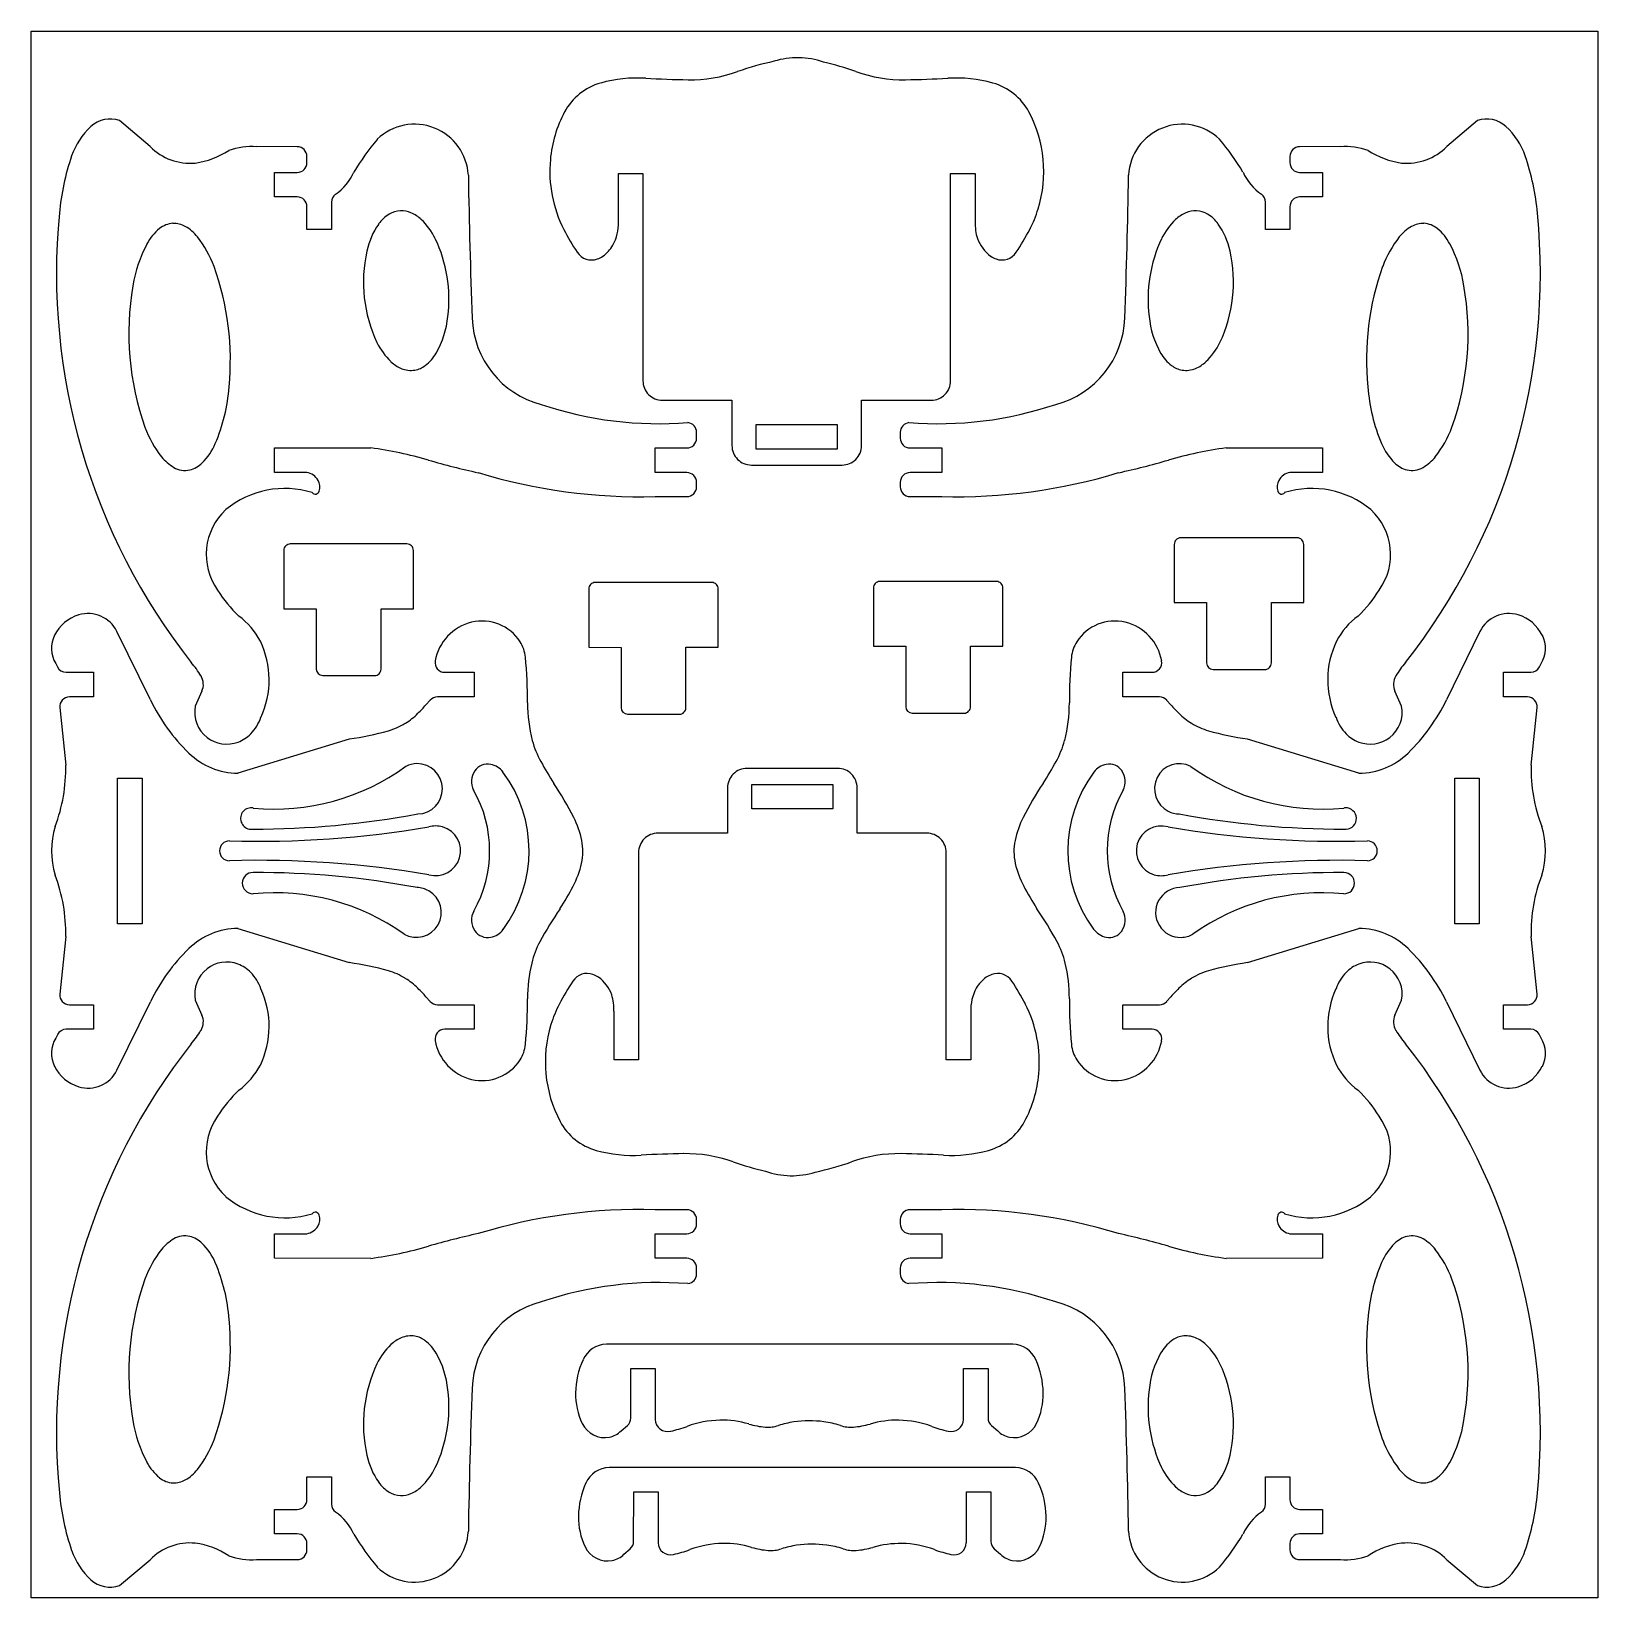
# Model space of a CAD drawing. Extents: x 0 to 203, y 0 to 203.
import ezdxf

# ---------------------------------------------------------------- set-up
doc = ezdxf.new("R2010")
doc.units = 0
doc.header["$MEASUREMENT"] = 0

msp = doc.modelspace()

# ---------------------------------------------------------------- linework, layer by layer
for p, q in [((0, 0), (0, 203.04)), ((0, 203.04), (203.04, 203.04)), ((203.04, 203.04), (203.04, 0)), ((15.39, 188.1), (11.42, 191.46)), ((187.45, 191.46), (183.49, 188.1)), ((34.47, 188.08), (29.19, 188.09)), ((35.73, 186.02), (35.73, 186.82)), ((163.15, 186.82), (163.15, 186.02)), ((169.69, 188.09), (164.41, 188.08)), ((31.53, 181.57), (31.53, 184.76)), ((31.53, 184.76), (34.47, 184.76)), ((76.1, 178.31), (76.1, 184.61)), ((76.1, 184.61), (79.27, 184.61)), ((79.27, 184.61), (79.28, 157.74)), ((119.17, 178.31), (119.17, 184.61)), ((119.17, 184.61), (122.34, 184.61)), ((122.34, 184.61), (122.34, 178.31)), ((164.41, 184.76), (167.35, 184.76)), ((167.35, 184.76), (167.35, 181.57)), ((34.47, 181.57), (31.53, 181.57)), ((38.91, 180.89), (38.91, 177.37)), ((159.97, 177.37), (159.97, 180.89)), ((167.35, 181.57), (164.41, 181.57)), ((35.73, 177.37), (35.73, 180.31)), ((163.15, 180.31), (163.15, 177.37)), ((38.91, 177.37), (35.73, 177.37)), ((119.17, 157.74), (119.17, 178.31)), ((163.15, 177.37), (159.97, 177.37)), ((81.8, 155.22), (90.82, 155.22)), ((90.82, 155.22), (90.82, 149.34)), ((107.62, 149.34), (107.62, 155.22)), ((107.62, 155.22), (116.65, 155.22)), ((86.24, 150.29), (86.24, 151.06)), ((93.97, 148.89), (93.97, 152.07)), ((93.97, 152.07), (104.47, 152.07)), ((104.47, 152.07), (104.47, 148.89)), ((112.64, 151.06), (112.64, 150.29)), ((31.53, 149.03), (43.99, 149.04)), ((31.53, 145.84), (31.53, 149.03)), ((80.87, 145.84), (80.87, 149.03)), ((80.87, 149.03), (84.98, 149.03)), ((104.47, 148.89), (93.97, 148.89)), ((113.9, 149.03), (118.01, 149.03)), ((118.01, 149.03), (118.01, 145.84)), ((154.89, 149.04), (167.35, 149.03)), ((167.35, 149.03), (167.35, 145.84)), ((93.35, 146.82), (105.1, 146.82)), ((35.73, 145.84), (31.53, 145.84)), ((84.98, 145.84), (80.87, 145.84)), ((86.24, 143.99), (86.24, 144.58)), ((112.64, 144.58), (112.64, 143.99)), ((118.01, 145.84), (113.9, 145.84)), ((167.35, 145.84), (163.15, 145.84)), ((80.96, 142.73), (84.98, 142.73)), ((113.9, 142.73), (117.92, 142.73)), ((48.69, 136.59), (33.57, 136.59)), ((148.15, 136.54), (148.15, 128.99)), ((164.1, 137.38), (148.99, 137.38)), ((164.94, 128.99), (164.94, 136.54)), ((32.73, 135.75), (32.73, 128.2)), ((49.52, 128.2), (49.53, 135.75)), ((72.25, 130.75), (72.26, 123.19)), ((88.21, 131.59), (73.09, 131.59)), ((89.05, 123.19), (89.05, 130.75)), ((109.15, 130.88), (109.16, 123.32)), ((125.11, 131.72), (109.99, 131.72)), ((125.95, 123.32), (125.95, 130.88)), ((32.73, 128.2), (36.93, 128.19)), ((36.93, 128.19), (36.93, 120.38)), ((45.33, 120.37), (45.33, 128.2)), ((45.33, 128.2), (49.52, 128.2)), ((148.15, 128.99), (152.35, 128.98)), ((152.35, 128.98), (152.35, 121.17)), ((160.74, 121.16), (160.74, 128.99)), ((160.74, 128.99), (164.94, 128.99)), ((15.43, 116.4), (11.1, 125.25)), ((187.78, 125.25), (183.44, 116.4)), ((72.26, 123.19), (76.45, 123.18)), ((76.45, 123.18), (76.45, 115.37)), ((84.85, 115.36), (84.85, 123.19)), ((84.85, 123.19), (89.05, 123.19)), ((109.16, 123.32), (113.35, 123.32)), ((113.35, 123.32), (113.35, 115.51)), ((121.75, 115.5), (121.75, 123.33)), ((121.75, 123.33), (125.95, 123.32)), ((3.16, 121.09), (3.38, 120.65)), ((4.51, 119.95), (8.04, 119.95)), ((8.04, 119.95), (8.04, 116.77)), ((53.59, 119.95), (57.39, 119.95)), ((57.39, 119.95), (57.39, 116.77)), ((141.49, 116.77), (141.49, 119.95)), ((141.49, 119.95), (145.28, 119.95)), ((153.18, 120.33), (159.9, 120.32)), ((190.83, 116.77), (190.83, 119.95)), ((190.83, 119.95), (194.37, 119.95)), ((195.5, 120.65), (195.72, 121.09)), ((37.77, 119.54), (44.48, 119.53)), ((8.04, 116.77), (4.95, 116.77)), ((22.12, 117.5), (21.25, 115.56)), ((51.7, 116.35), (51.15, 115.72)), ((57.39, 116.77), (52.65, 116.77)), ((146.23, 116.77), (141.49, 116.77)), ((147.73, 115.72), (147.17, 116.35)), ((177.63, 115.56), (176.76, 117.5)), ((193.93, 116.77), (190.83, 116.77)), ((3.7, 115.38), (4.46, 107.91)), ((77.29, 114.53), (84.01, 114.52)), ((114.19, 114.67), (120.91, 114.66)), ((194.42, 107.91), (195.18, 115.38)), ((41.21, 111.3), (26.79, 106.87)), ((172.09, 106.87), (157.66, 111.3)), ((11.19, 87.35), (11.19, 106.25)), ((11.19, 106.25), (14.37, 106.25)), ((14.37, 106.25), (14.37, 87.35)), ((104.53, 107.5), (92.78, 107.5)), ((184.51, 106.25), (187.68, 106.25)), ((184.51, 87.35), (184.51, 106.25)), ((187.68, 106.25), (187.68, 87.35)), ((90.25, 104.98), (90.25, 99.1)), ((93.4, 102.25), (93.4, 105.43)), ((93.4, 105.43), (103.9, 105.43)), ((103.9, 105.43), (103.9, 102.25)), ((107.05, 99.1), (107.05, 104.98)), ((103.9, 102.25), (93.4, 102.25)), ((90.25, 99.1), (81.23, 99.1)), ((116.07, 99.1), (107.05, 99.1)), ((78.71, 96.58), (78.7, 76.01)), ((118.6, 69.71), (118.6, 96.58)), ((14.37, 87.35), (11.19, 87.35)), ((187.68, 87.35), (184.51, 87.35)), ((4.46, 85.71), (3.7, 78.24)), ((26.79, 86.75), (41.21, 82.32)), ((61.17, 86.63), (61.19, 86.67)), ((137.71, 86.63), (137.68, 86.67)), ((157.66, 82.32), (172.09, 86.75)), ((195.18, 78.24), (194.42, 85.71)), ((11.1, 68.38), (15.43, 77.22)), ((21.25, 77.46), (22.12, 75.52)), ((51.15, 77.9), (51.7, 77.28)), ((147.17, 77.28), (147.73, 77.9)), ((176.76, 75.52), (177.63, 77.46)), ((183.44, 77.22), (187.78, 68.38)), ((4.95, 76.85), (8.04, 76.85)), ((8.04, 76.85), (8.04, 73.68)), ((52.65, 76.85), (57.39, 76.85)), ((57.39, 76.85), (57.39, 73.68)), ((75.53, 69.71), (75.53, 76.01)), ((78.7, 76.01), (78.7, 69.71)), ((121.77, 76.01), (121.77, 69.71)), ((141.49, 73.68), (141.49, 76.85)), ((141.49, 76.85), (146.23, 76.85)), ((190.83, 73.68), (190.83, 76.85)), ((190.83, 76.85), (193.93, 76.85)), ((8.04, 73.68), (4.51, 73.68)), ((57.39, 73.68), (53.59, 73.68)), ((145.28, 73.68), (141.49, 73.68)), ((194.37, 73.68), (190.83, 73.68)), ((3.38, 72.98), (3.16, 72.54)), ((195.72, 72.54), (195.5, 72.98)), ((78.7, 69.71), (75.53, 69.71)), ((121.77, 69.71), (118.6, 69.71)), ((84.98, 50.29), (80.96, 50.29)), ((86.24, 48.44), (86.24, 49.03)), ((112.64, 49.03), (112.64, 48.44)), ((117.92, 50.29), (113.9, 50.29)), ((31.53, 43.99), (31.53, 47.18)), ((31.53, 47.18), (35.73, 47.18)), ((80.87, 43.99), (80.87, 47.18)), ((80.87, 47.18), (84.98, 47.18)), ((113.9, 47.18), (118.01, 47.18)), ((118.01, 47.18), (118.01, 43.99)), ((163.15, 47.18), (167.35, 47.18)), ((167.35, 47.18), (167.35, 43.99)), ((43.99, 43.98), (31.53, 43.99)), ((84.98, 43.99), (80.87, 43.99)), ((86.24, 41.96), (86.24, 42.73)), ((112.64, 42.73), (112.64, 41.96)), ((118.01, 43.99), (113.9, 43.99)), ((167.35, 43.99), (154.89, 43.98)), ((127.21, 32.86), (74.54, 32.86)), ((77.71, 23.28), (77.71, 29.71)), ((77.71, 29.71), (80.88, 29.71)), ((80.88, 29.71), (80.88, 23.09)), ((120.84, 23.09), (120.84, 29.71)), ((120.84, 29.71), (124.02, 29.71)), ((124.02, 29.71), (124.02, 23.28)), ((76.45, 21.63), (77.26, 22.31)), ((124.47, 22.31), (125.27, 21.63)), ((127.58, 16.88), (74.91, 16.88)), ((35.73, 12.71), (35.73, 15.65)), ((35.73, 15.65), (38.91, 15.65)), ((38.91, 15.65), (38.91, 12.13)), ((159.97, 12.13), (159.97, 15.65)), ((159.97, 15.65), (163.15, 15.65)), ((163.15, 15.65), (163.15, 12.71)), ((78.07, 7.29), (78.08, 13.73)), ((78.08, 13.73), (81.25, 13.73)), ((81.25, 13.73), (81.25, 7.1)), ((121.21, 7.1), (121.21, 13.73)), ((121.21, 13.73), (124.38, 13.73)), ((124.38, 13.73), (124.38, 7.29)), ((31.53, 8.27), (31.53, 11.45)), ((31.53, 11.45), (34.47, 11.45)), ((164.41, 11.45), (167.35, 11.45)), ((167.35, 11.45), (167.35, 8.27)), ((34.47, 8.27), (31.53, 8.27)), ((167.35, 8.27), (164.41, 8.27)), ((35.73, 6.2), (35.73, 7.01)), ((76.82, 5.64), (77.63, 6.32)), ((124.83, 6.32), (125.64, 5.64)), ((163.15, 7.01), (163.15, 6.2)), ((11.42, 1.56), (15.39, 4.92)), ((29.19, 4.94), (34.47, 4.94)), ((164.41, 4.94), (169.69, 4.94)), ((183.49, 4.92), (187.45, 1.56)), ((203.04, 0), (0, 0))]:
    msp.add_line(p, q)
for centre, radius, start, end in [((103.6, 164.15), 35.76, 101.8236, 109.6913), ((99.31, 189.35), 10.27, 70.6871, 107.2436), ((94.84, 164.15), 35.76, 70.3054, 77.294), ((78.58, 179.26), 17.73, 86.598, 105.6262), ((86.89, 319), 122.25, 266.5978, 269.1759), ((85.39, 215.03), 18.27, 269.1742, 289.6919), ((113.05, 215.03), 18.27, 250.3081, 270.826), ((111.56, 318.99), 122.24, 270.8243, 273.4023), ((119.86, 179.26), 17.73, 74.3743, 93.4025), ((75.86, 188.96), 7.66, 105.6247, 151.6524), ((122.58, 188.96), 7.66, 28.3451, 74.3728), ((10.21, 187.98), 3.69, 70.8345, 132.3639), ((49.67, 184.01), 6.99, 3.0906, 133.6125), ((83.11, 185.05), 15.89, 151.6554, 175.0861), ((114.72, 184.87), 16.52, 342.9779, 27.9), ((149.2, 184.01), 6.99, 46.3875, 176.9094), ((188.66, 187.98), 3.69, 47.636, 109.1654), ((13.92, 183.91), 9.19, 132.3638, 161.1343), ((68.5, 169.11), 30.94, 139.844, 149.5874), ((130.38, 169.11), 30.94, 30.4126, 40.1561), ((184.96, 183.91), 9.19, 18.8657, 47.6363), ((35.58, 176.51), 32.08, 161.1331, 174.7438), ((20.62, 193.31), 7.38, 224.8961, 274.9037), ((19.85, 196.24), 10.37, 277.7537, 303.6449), ((28.56, 179.23), 8.88, 85.9038, 109.4936), ((34.47, 186.82), 1.26, 0.0181, 89.9324), ((164.41, 186.82), 1.26, 90.0681, 179.9822), ((170.32, 179.23), 8.88, 70.5065, 94.0962), ((179.03, 196.24), 10.37, 236.3552, 262.2465), ((178.26, 193.31), 7.38, 265.0963, 315.104), ((163.29, 176.51), 32.08, 5.256, 18.8667), ((34.47, 186.02), 1.26, 270.0205, 359.9889), ((35.12, 187.93), 7.4, 305.6429, 334.7669), ((83.79, 184.89), 16.58, 174.7472, 207.0468), ((163.76, 187.93), 7.4, 205.233, 234.357), ((164.41, 186.02), 1.26, 180.0111, 269.9789), ((902.21, 197.47), 845.66, 180.88651, 182.14261), ((-703.33, 197.47), 845.66, 357.85735, 359.11344), ((34.47, 180.31), 1.26, 0.0226, 89.9768), ((40.17, 180.89), 1.26, 125.6499, 179.9679), ((158.71, 180.89), 1.26, 0.0327, 54.3508), ((164.41, 180.31), 1.26, 90.0232, 179.9773), ((84.72, 171.65), 81.46, 174.5046, 218.2408), ((48.85, 175.34), 4.7, 121.533, 144.534), ((48, 176.69), 3.1, 92.6962, 121.1475), ((47.94, 176.57), 3.21, 66.8165, 91.6195), ((47.28, 175.14), 4.79, 46.9886, 66.2523), ((116.42, 184.22), 14.7, 332.1463, 343.4352), ((151.6, 175.14), 4.79, 113.7479, 133.0115), ((150.93, 176.57), 3.21, 88.3805, 113.1835), ((150.88, 176.69), 3.1, 58.8526, 87.3038), ((150.02, 175.34), 4.7, 35.4661, 58.4671), ((114.15, 171.65), 81.46, 321.7593, 5.4954), ((20.75, 172.41), 6.53, 129.2912, 151.8921), ((18.57, 175.06), 3.1, 94.1838, 129.0835), ((18.44, 175.09), 3.06, 60.3192, 91.7969), ((17.02, 172.72), 5.83, 38.9884, 59.6927), ((53.1, 172.44), 9.84, 145.1523, 167.6063), ((44.35, 172.2), 8.94, 26.331, 46.1317), ((101.82, 194.69), 37.1, 207.8566, 213.1625), ((70.06, 178.16), 6.04, 331.9115, 1.4902), ((129.13, 178.15), 6.79, 178.6266, 196.7725), ((96.62, 194.69), 37.1, 326.8375, 332.1434), ((154.52, 172.2), 8.94, 133.8683, 153.669), ((145.78, 172.44), 9.84, 12.3935, 34.8475), ((181.86, 172.72), 5.83, 120.3073, 141.0115), ((180.43, 175.09), 3.06, 88.2031, 119.6808), ((180.3, 175.06), 3.1, 50.9164, 85.8162), ((178.12, 172.41), 6.53, 28.1078, 50.7088), ((30.79, 167.17), 17.85, 152.2267, 170.6835), ((10.33, 167.56), 14.27, 20.4694, 38.2094), ((35.81, 168.32), 18.32, 352.9556, 25.3457), ((71.12, 177.9), 4.99, 306.4684, 328.7243), ((127.32, 177.91), 4.99, 200.0705, 233.5366), ((163.07, 168.32), 18.32, 154.6543, 187.0443), ((188.54, 167.56), 14.27, 141.7906, 159.5306), ((168.09, 167.17), 17.85, 9.3165, 27.7733), ((61.35, 170.52), 18.3, 167.273, 205.3065), ((72.61, 175.6), 2.2, 213.1615, 290.2306), ((72.06, 177.1), 3.8, 290.2204, 302.3511), ((126.39, 177.1), 3.8, 237.6486, 249.7793), ((125.83, 175.6), 2.2, 249.7694, 326.8388), ((137.53, 170.52), 18.3, 334.6936, 12.7271), ((-10.29, 160.43), 36.09, 354.4581, 19.6301), ((209.16, 160.43), 36.09, 160.3699, 185.542), ((48.87, 163.84), 36.23, 170.1189, 199.5468), ((150.01, 163.84), 36.23, 340.4532, 9.8811), ((41.91, 167.28), 12.14, 330.6198, 354.3081), ((69.16, 166.3), 12.03, 182.1433, 255.1577), ((129.72, 166.3), 12.03, 284.8423, 357.8569), ((156.97, 167.28), 12.14, 185.692, 209.3802), ((52.81, 166.67), 8.94, 206.331, 226.1317), ((146.06, 166.67), 8.94, 313.8683, 333.6691), ((47.81, 164.04), 5.41, 307.0583, 329.8903), ((151.07, 164.04), 5.41, 210.1096, 232.9416), ((49.89, 163.72), 4.79, 226.9887, 246.2527), ((49.2, 162.22), 3.13, 246.628, 279.4622), ((49.09, 162.39), 3.32, 280.9091, 306.6302), ((149.79, 162.39), 3.32, 233.3699, 259.0911), ((149.68, 162.22), 3.13, 260.538, 293.3721), ((148.99, 163.72), 4.79, 293.7471, 313.0112), ((2.65, 158.62), 23.04, 336.9257, 355.8233), ((81.8, 157.74), 2.52, 179.9507, 270.0304), ((116.65, 157.74), 2.52, 269.9698, 0.0468), ((196.23, 158.62), 23.04, 184.1768, 203.0744), ((81.4, 200.21), 48.04, 251.4014, 274.4391), ((117.48, 200.21), 48.04, 265.5609, 288.5986), ((84.98, 151.06), 1.26, 359.9745, 83.7332), ((113.9, 151.06), 1.26, 96.2674, 180.0255), ((28.09, 156.71), 14.27, 200.4695, 218.2095), ((84.98, 150.29), 1.26, 269.9666, 0.0086), ((113.9, 150.29), 1.26, 179.9918, 270.0335), ((170.78, 156.71), 14.27, 321.7905, 339.5305), ((16.43, 152.82), 8.09, 315.1247, 336.4997), ((37.4, 99.14), 50.33, 73.7468, 82.4772), ((93.34, 149.34), 2.52, 179.9761, 270.039), ((105.1, 149.34), 2.52, 269.9532, 0.0218), ((161.48, 99.14), 50.33, 97.5227, 106.2531), ((182.45, 152.82), 8.09, 203.5002, 224.8752), ((21.41, 151.55), 5.83, 218.9884, 239.6931), ((19.94, 149.06), 2.94, 239.8793, 282.0495), ((19.64, 149.64), 3.57, 284.8428, 314.8801), ((77.46, 236.55), 92.8, 253.7476, 257.854), ((121.42, 236.55), 92.8, 282.146, 286.2524), ((179.24, 149.64), 3.57, 225.1201, 255.1573), ((178.93, 149.06), 2.94, 257.9505, 300.1208), ((177.47, 151.55), 5.83, 300.3069, 321.0116), ((35.34, 143.75), 2.13, 30.6464, 79.6755), ((35.55, 143.99), 1.84, 342.8808, 27.3041), ((78.86, 214.33), 71.62, 253.0108, 271.6079), ((84.98, 144.58), 1.26, 359.9875, 90.0205), ((113.9, 144.58), 1.26, 89.9799, 180.0128), ((120.02, 214.33), 71.62, 268.3921, 286.9892), ((163.33, 143.99), 1.84, 152.696, 197.1194), ((163.53, 143.75), 2.13, 100.3245, 149.3536), ((32.87, 131.72), 12.06, 72.9552, 129.3601), ((36.81, 143.56), 0.508, 218.186, 347.0218), ((80.96, 143.99), 1.26, 266.105, 270.0075), ((84.98, 143.99), 1.26, 269.9712, 0.0119), ((113.9, 143.99), 1.26, 179.9881, 270.0291), ((117.92, 143.99), 1.26, 269.9925, 273.895), ((162.07, 143.56), 0.508, 192.9776, 321.8153), ((166, 131.72), 12.06, 50.6399, 107.0447), ((30.56, 135.22), 7.89, 132.5192, 215.6816), ((168.31, 135.22), 7.89, 324.3184, 47.4808), ((33.57, 135.75), 0.84, 89.9994, 180.0201), ((48.69, 135.75), 0.84, 359.9834, 89.9998), ((148.99, 136.54), 0.84, 89.9994, 180.0201), ((164.1, 136.54), 0.84, 359.9834, 89.9998), ((38.63, 139.64), 17.06, 211.9333, 226.5707), ((73.09, 130.75), 0.84, 89.9994, 180.0201), ((88.21, 130.75), 0.84, 359.9834, 89.9998), ((109.99, 130.88), 0.84, 90, 180.0205), ((125.11, 130.88), 0.84, 359.984, 90.0008), ((160.25, 139.64), 17.06, 313.4293, 328.0666), ((7.62, 122.46), 5.15, 106.7057, 153.5921), ((7.34, 123.38), 4.19, 26.43, 106.7073), ((21.21, 119.56), 9.56, 27.548, 53.5139), ((58.52, 120.34), 6.26, 103.3774, 170.0632), ((58.43, 120.74), 5.86, 32.8172, 103.3781), ((140.45, 120.74), 5.86, 76.6219, 147.1829), ((140.36, 120.34), 6.26, 9.9368, 76.6225), ((177.66, 119.56), 9.56, 126.486, 152.452), ((191.53, 123.38), 4.19, 73.2928, 153.5702), ((191.25, 122.46), 5.15, 26.4077, 73.294), ((6.42, 123.06), 3.81, 153.5955, 211.0944), ((19.27, 118.98), 11.56, 335.108, 25.6661), ((59.57, 121.48), 4.5, 5.3582, 32.8163), ((139.3, 121.48), 4.5, 147.1837, 174.6419), ((179.6, 118.98), 11.56, 154.334, 204.892), ((192.46, 123.06), 3.81, 328.9056, 26.4045), ((2.35, 116.11), 61.97, 359.8902, 5.36), ((196.53, 116.11), 61.97, 174.6399, 180.1097), ((4.5, 121.21), 1.26, 206.4546, 270.0376), ((11.32, 113.16), 12.4, 30.6636, 40.5893), ((37.77, 120.38), 0.84, 179.9984, 269.8984), ((44.49, 120.37), 0.84, 269.8985, 359.998), ((53.59, 121.21), 1.26, 170.0546, 270.0224), ((145.28, 121.21), 1.26, 269.9774, 9.9453), ((153.19, 121.17), 0.84, 179.9984, 269.8984), ((159.9, 121.16), 0.84, 269.8985, 359.998), ((187.55, 113.16), 12.4, 139.4107, 149.3365), ((194.37, 121.21), 1.26, 269.9627, 333.5457), ((20.12, 118.37), 2.18, 336.5484, 30.6625), ((178.76, 118.37), 2.18, 149.3376, 203.4517), ((4.95, 115.51), 1.26, 89.9745, 185.8831), ((37.52, 127.07), 24.53, 205.7846, 225.8114), ((52.65, 115.51), 1.26, 89.96, 138.4694), ((83.9, 115.95), 19.58, 179.8934, 194.3446), ((114.98, 115.95), 19.58, 345.6555, 0.1065), ((146.23, 115.51), 1.26, 41.5308, 90.0402), ((161.36, 127.07), 24.53, 314.1886, 334.2154), ((193.93, 115.51), 1.26, 354.117, 90.0251), ((25.32, 114.79), 4.15, 169.3027, 232.3315), ((24, 116.19), 6.12, 316.6625, 340.2195), ((43.51, 121.33), 9.41, 301.9128, 314.6459), ((33.93, 131.03), 23.04, 314.6386, 318.3747), ((77.29, 115.37), 0.84, 179.9984, 269.8984), ((84.01, 115.36), 0.84, 269.8985, 359.998), ((114.19, 115.51), 0.84, 179.9984, 269.8984), ((120.91, 115.5), 0.84, 269.8981, 359.9977), ((164.95, 131.03), 23.04, 221.6255, 225.3616), ((155.37, 121.33), 9.41, 225.354, 238.0871), ((174.88, 116.19), 6.12, 199.7801, 223.3372), ((173.55, 114.79), 4.15, 307.6684, 10.6973), ((25.2, 115.16), 4.54, 290.5298, 315.6785), ((35.7, 149.95), 39.03, 278.1169, 285.7349), ((43.98, 120.57), 8.51, 285.7292, 301.9084), ((154.89, 120.57), 8.51, 238.0917, 254.2708), ((163.17, 149.95), 39.03, 254.2651, 261.8831), ((173.67, 115.16), 4.54, 224.3218, 249.4704), ((25.33, 114.81), 4.17, 232.3321, 290.5313), ((76.67, 114.3), 12.16, 195.2535, 209.1189), ((122.21, 114.3), 12.16, 330.8811, 344.7465), ((173.54, 114.81), 4.17, 249.4687, 307.6679), ((-16.43, 107.42), 20.89, 339.106, 1.362), ((26.85, 116.09), 9.22, 225.8102, 269.6402), ((31.52, 131.23), 29, 264.5668, 306.0017), ((50.03, 104.85), 3.26, 90.8958, 116.71), ((50.03, 104.85), 3.26, 270.8958, 90.8958), ((59.16, 106.01), 2.04, 78.9882, 145.0329), ((59.05, 105.42), 2.64, 37.3564, 78.9698), ((105.49, 129.98), 44.97, 208.6971, 212.9066), ((93.39, 129.98), 44.97, 327.0935, 331.3029), ((139.83, 105.42), 2.64, 101.0303, 142.6436), ((139.71, 106.01), 2.04, 34.9671, 101.0118), ((148.85, 104.85), 3.26, 63.2904, 243.2904), ((167.36, 131.22), 29, 233.9888, 275.467), ((172.03, 116.09), 9.22, 270.3598, 314.19), ((215.3, 107.42), 20.89, 178.638, 200.894), ((59.45, 105.8), 2.39, 145.0222, 207.5529), ((47.42, 96.81), 17.1, 323.4723, 36.6505), ((92.77, 104.98), 2.52, 89.9533, 180.0219), ((104.53, 104.98), 2.52, 359.9763, 90.0393), ((151.45, 96.81), 17.1, 143.3492, 216.3679), ((139.42, 105.8), 2.39, 332.4471, 34.9777), ((43.45, 96.81), 15.96, 330.676, 29.5916), ((34.19, 82.93), 40.45, 26.7557, 33.9883), ((164.68, 82.93), 40.45, 146.0117, 153.2443), ((155.42, 96.81), 15.96, 150.4045, 209.4609), ((28.51, 101), 1.39, 79.0987, 259.0987), ((28.69, 216.62), 117, 270.0091, 280.5358), ((148.85, 104.85), 3.26, 243.2904, 269.1048), ((170.19, 216.62), 117, 259.4642, 269.9909), ((170.38, 100.99), 1.39, 81.2952, 100.6683), ((170.38, 100.99), 1.39, 261.2952, 81.2952), ((13.21, 96.81), 10.6, 162.675, 197.2256), ((29.45, 229.85), 131.8, 268.36, 279.6457), ((28.51, 101), 1.39, 259.0987, 278.0654), ((52.42, 96.81), 3.22, 253.7896, 73.7896), ((52.42, 96.81), 3.22, 73.7896, 106.1007), ((59.3, 95.59), 12.33, 12.0078, 26.7376), ((139.58, 95.59), 12.33, 153.2626, 167.9924), ((146.45, 96.81), 3.22, 73.8986, 253.8986), ((169.43, 229.85), 131.8, 260.3543, 271.64), ((185.67, 96.81), 10.6, 342.7742, 17.3249), ((25.7, 96.81), 1.29, 90.9249, 269.0593), ((64.35, 96.74), 7.15, 347.4289, 11.4884), ((81.23, 96.58), 2.52, 89.9695, 180.0465), ((116.08, 96.58), 2.52, 359.9507, 90.0304), ((134.52, 96.74), 7.15, 168.5114, 192.5709), ((173.18, 96.81), 1.29, 270.9532, 89.0625), ((29.42, -36.52), 132.1, 80.3667, 91.6249), ((169.46, -36.52), 132.1, 88.3751, 99.6333), ((-16.43, 86.21), 20.89, 358.6372, 20.9358), ((28.73, 92.62), 1.38, 89.5366, 269.5366), ((29, -19.8), 113.8, 79.3622, 90.1278), ((59.25, 97.99), 12.4, 332.2855, 346.8917), ((139.62, 97.99), 12.4, 193.1082, 207.7145), ((146.45, 96.81), 3.22, 253.8986, 286.2105), ((169.88, -19.8), 113.8, 89.8722, 100.6378), ((170.14, 92.62), 1.38, 269.562, 89.562), ((170.14, 92.62), 1.38, 89.562, 90.4381), ((215.3, 86.21), 20.89, 159.0644, 181.3629), ((31.55, 62.48), 28.89, 54.5424, 95.5841), ((49.91, 88.82), 3.23, 240.3665, 60.3665), ((49.91, 88.82), 3.23, 60.3665, 88.3183), ((39.55, 108.16), 34.57, 326.9532, 332.5513), ((159.33, 108.16), 34.57, 207.4487, 213.0469), ((148.97, 88.82), 3.23, 91.6815, 271.6815), ((167.32, 62.48), 28.89, 84.4159, 125.4576), ((28.73, 92.62), 1.38, 269.5366, 270.4633), ((59.45, 87.82), 2.39, 150.5862, 214.9952), ((109.29, 61.54), 49.32, 145.7329, 151.5539), ((89.59, 61.54), 49.32, 28.4462, 34.2672), ((139.42, 87.82), 2.39, 325.0216, 28.4945), ((26.85, 77.53), 9.22, 90.3597, 134.1898), ((59.16, 87.62), 2.04, 214.967, 281.0116), ((59.05, 88.21), 2.64, 281.0195, 323.4219), ((139.83, 88.21), 2.64, 215.5509, 258.9929), ((139.71, 87.62), 2.04, 258.9884, 325.0331), ((148.97, 88.82), 3.23, 271.6815, 299.6334), ((172.03, 77.53), 9.22, 45.8103, 89.6403), ((37.52, 66.55), 24.53, 134.1885, 154.2154), ((75.78, 79.67), 11.22, 151.4732, 166.6541), ((123.1, 79.67), 11.22, 13.3459, 28.5268), ((161.36, 66.55), 24.53, 25.7846, 45.8115), ((25.32, 78.23), 4.15, 127.6684, 190.6973), ((25.33, 78.22), 4.17, 69.4688, 127.6679), ((25.2, 77.87), 4.54, 44.3217, 69.4704), ((35.71, 43.68), 39.03, 74.2697, 81.8876), ((43.98, 73.06), 8.51, 58.0825, 74.2617), ((83.9, 77.67), 19.58, 166.4447, 180.1096), ((114.98, 77.67), 19.58, 359.8904, 13.5552), ((154.9, 73.06), 8.51, 105.7382, 121.9174), ((163.17, 43.68), 39.03, 98.1125, 105.7304), ((173.67, 77.87), 4.54, 110.5297, 135.6783), ((173.54, 78.22), 4.17, 52.332, 110.5312), ((173.55, 78.23), 4.15, 349.3027, 52.3315), ((24, 76.84), 6.12, 19.7805, 43.3374), ((43.51, 72.3), 9.4, 45.3628, 58.096), ((101.25, 59.63), 37.1, 146.8374, 152.1433), ((72.04, 78.72), 2.2, 69.7693, 146.8384), ((71.49, 77.22), 3.8, 57.6488, 69.7795), ((70.55, 76.42), 4.99, 20.0708, 53.5368), ((126.75, 76.42), 4.99, 126.468, 148.7238), ((125.82, 77.22), 3.8, 110.221, 122.3518), ((125.26, 78.72), 2.2, 33.1614, 110.2306), ((96.05, 59.63), 37.1, 27.8567, 33.1626), ((155.37, 72.3), 9.4, 121.9043, 134.6374), ((174.88, 76.84), 6.12, 136.6627, 160.2198), ((4.95, 78.11), 1.26, 174.1257, 270.0344), ((19.27, 74.04), 11.56, 334.3339, 24.892), ((33.92, 62.59), 23.05, 41.6145, 45.3506), ((52.65, 78.11), 1.26, 221.5302, 270.0396), ((2.35, 77.52), 61.97, 354.64, 0.1098), ((68.74, 76.17), 6.79, 358.6266, 16.7726), ((127.81, 76.16), 6.04, 151.9115, 181.4901), ((196.53, 77.52), 61.97, 179.8902, 185.36), ((146.23, 78.11), 1.26, 269.9606, 318.47), ((164.96, 62.59), 23.05, 134.6492, 138.3853), ((179.6, 74.04), 11.56, 155.108, 205.666), ((193.93, 78.11), 1.26, 269.9658, 5.8742), ((20.12, 74.65), 2.18, 329.3377, 23.4517), ((81.45, 70.1), 14.7, 152.1464, 163.4354), ((114.08, 69.43), 16.58, 354.7473, 27.0469), ((178.76, 74.65), 2.18, 156.5482, 210.6622), ((4.51, 72.42), 1.26, 89.9776, 153.5606), ((11.32, 79.87), 12.4, 319.4104, 329.3362), ((53.59, 72.42), 1.26, 89.9775, 189.9456), ((83.15, 69.45), 16.52, 162.9779, 207.9), ((145.28, 72.42), 1.26, 350.055, 90.0225), ((187.55, 79.87), 12.4, 210.6636, 220.5894), ((194.37, 72.42), 1.26, 26.4393, 90.0223), ((6.42, 70.57), 3.81, 148.9057, 206.4045), ((84.72, 21.38), 81.46, 141.7592, 185.4954), ((58.52, 73.28), 6.26, 189.9344, 256.6201), ((59.57, 72.15), 4.5, 327.1802, 354.6385), ((139.3, 72.15), 4.5, 185.3621, 212.8201), ((140.36, 73.28), 6.26, 283.3798, 350.0656), ((114.15, 21.38), 81.46, 354.5046, 38.2408), ((192.46, 70.57), 3.81, 333.5956, 31.0944), ((21.21, 73.46), 9.56, 306.486, 332.4519), ((58.43, 72.89), 5.86, 256.6252, 327.1861), ((140.45, 72.89), 5.86, 212.8138, 283.3748), ((177.66, 73.46), 9.56, 207.5481, 233.514), ((7.62, 71.17), 5.15, 206.408, 253.2944), ((7.35, 70.24), 4.19, 253.2885, 333.5658), ((114.76, 69.27), 15.89, 331.6554, 355.086), ((191.53, 70.24), 4.19, 206.4342, 286.7115), ((191.25, 71.17), 5.15, 286.7057, 333.592), ((38.63, 53.38), 17.06, 133.4293, 148.0667), ((160.25, 53.38), 17.06, 31.9334, 46.5708), ((30.56, 57.8), 7.89, 144.3183, 227.4808), ((75.29, 65.36), 7.66, 208.3452, 254.3729), ((122.01, 65.36), 7.66, 285.6246, 331.6522), ((168.31, 57.8), 7.89, 312.5192, 35.6816), ((78.01, 75.06), 17.73, 254.3741, 273.4023), ((86.32, -64.67), 122.24, 90.8245, 93.4025), ((84.82, 39.29), 18.27, 70.308, 90.8258), ((112.48, 39.29), 18.27, 89.1743, 109.692), ((110.99, -64.68), 122.25, 86.5976, 89.1757), ((119.29, 75.06), 17.73, 266.5981, 285.6263), ((103.03, 90.17), 35.76, 250.3056, 257.2942), ((98.56, 64.97), 10.27, 250.687, 287.2436), ((94.28, 90.17), 35.76, 281.8236, 289.6913), ((32.87, 61.3), 12.06, 230.6399, 287.0447), ((166, 61.3), 12.06, 252.9552, 309.3601), ((36.81, 49.46), 0.508, 12.9778, 141.8154), ((35.55, 49.03), 1.84, 332.696, 17.1193), ((78.86, -21.3), 71.62, 88.3921, 106.9893), ((80.96, 49.03), 1.26, 89.9887, 93.8913), ((84.98, 49.03), 1.26, 359.9876, 90.0288), ((113.9, 49.03), 1.26, 89.971, 180.0124), ((117.92, 49.03), 1.26, 86.1085, 90.0111), ((120.02, -21.3), 71.62, 73.0107, 91.6079), ((163.33, 49.03), 1.84, 162.8804, 207.3037), ((162.07, 49.46), 0.508, 38.1848, 167.0229), ((19.94, 43.96), 2.94, 77.9503, 120.1206), ((19.64, 43.38), 3.57, 45.1201, 75.1573), ((35.34, 49.28), 2.13, 280.3242, 329.3533), ((77.46, -43.53), 92.8, 102.1459, 106.2523), ((84.98, 48.44), 1.26, 269.9793, 0.0123), ((113.9, 48.44), 1.26, 179.9875, 270.0207), ((121.42, -43.53), 92.8, 73.7477, 77.8541), ((163.53, 49.28), 2.13, 210.6468, 259.6758), ((179.24, 43.38), 3.57, 104.8428, 134.88), ((178.93, 43.96), 2.94, 59.8791, 102.0494), ((28.09, 36.31), 14.27, 141.7905, 159.5306), ((21.41, 41.47), 5.83, 120.307, 141.0117), ((16.43, 40.21), 8.09, 23.5003, 44.8752), ((37.4, 93.88), 50.33, 277.5227, 286.2531), ((161.48, 93.88), 50.33, 253.7469, 262.4773), ((182.45, 40.21), 8.09, 135.1248, 156.4998), ((177.47, 41.47), 5.83, 38.9885, 59.6932), ((170.78, 36.31), 14.27, 20.4694, 38.2095), ((2.65, 34.4), 23.04, 4.1768, 23.0743), ((84.98, 42.73), 1.26, 359.9916, 90.0333), ((113.9, 42.73), 1.26, 89.9668, 180.0082), ((196.23, 34.4), 23.04, 156.9256, 175.8232), ((48.87, 29.18), 36.23, 160.4532, 189.8811), ((81.4, -7.19), 48.04, 85.5609, 108.5986), ((84.98, 41.96), 1.26, 276.2663, 0.0256), ((113.9, 41.96), 1.26, 179.9747, 263.7333), ((117.48, -7.19), 48.04, 71.4014, 94.4391), ((150.01, 29.18), 36.23, 350.1189, 19.5468), ((69.16, 26.72), 12.03, 104.8423, 177.8567), ((129.72, 26.72), 12.03, 2.1432, 75.1579), ((-10.29, 32.6), 36.09, 340.3699, 5.5419), ((209.16, 32.6), 36.09, 174.4581, 199.6301), ((52.81, 26.36), 8.94, 133.8683, 153.669), ((49.89, 29.3), 4.79, 113.7476, 133.0116), ((49.2, 30.81), 3.13, 80.5377, 113.3718), ((49.09, 30.64), 3.32, 53.3701, 79.0912), ((47.81, 28.98), 5.41, 30.1095, 52.9416), ((74.62, 29.46), 3.4, 91.3139, 155.8313), ((127.11, 29.46), 3.4, 24.1675, 88.1933), ((151.07, 28.98), 5.41, 127.0584, 149.8904), ((149.79, 30.64), 3.32, 100.9089, 126.63), ((149.68, 30.81), 3.13, 66.6281, 99.4622), ((148.99, 29.3), 4.79, 46.9884, 66.2524), ((146.06, 26.36), 8.94, 26.3311, 46.1319), ((41.91, 25.74), 12.14, 5.692, 29.3802), ((81.52, 26.36), 10.97, 155.8284, 179.0535), ((120.2, 26.36), 10.97, 0.9518, 24.1769), ((156.97, 25.74), 12.14, 150.6198, 174.308), ((61.35, 22.5), 18.3, 154.6935, 192.727), ((137.53, 22.5), 18.3, 347.273, 25.3064), ((35.81, 24.7), 18.32, 334.6543, 7.0443), ((902.21, -4.45), 845.66, 177.85739, 179.11349), ((79.35, 26.4), 8.8, 179.0516, 205.6427), ((122.37, 26.4), 8.8, 334.3574, 0.9485), ((-703.33, -4.45), 845.66, 0.8864, 2.14249), ((163.07, 24.7), 18.32, 172.9557, 205.3457), ((30.79, 25.85), 17.85, 189.3165, 207.7734), ((74.34, 23.99), 3.24, 205.639, 280.8988), ((76.45, 23.27), 1.26, 310.0765, 0.0475), ((82.47, 23.12), 1.59, 181.4265, 231.8308), ((89.48, 10.08), 12.93, 91.0046, 110.2859), ((89.48, 10.44), 12.58, 73.6941, 91.0058), ((96, 32.75), 10.67, 253.6884, 265.4601), ((100.64, 10.58), 12.33, 98.4199, 107.8797), ((100.87, 7.53), 15.39, 83.0529, 97.6018), ((101.07, 10.53), 12.39, 72.1448, 82.3048), ((105.72, 32.75), 10.67, 274.5399, 286.3116), ((112.25, 10.44), 12.57, 88.995, 106.3068), ((112.24, 10.08), 12.93, 69.7141, 88.9954), ((119.24, 23.14), 1.6, 255.9081, 358.1135), ((125.28, 23.27), 1.26, 179.9312, 229.9022), ((127.39, 23.99), 3.24, 259.0985, 334.3584), ((168.09, 25.85), 17.85, 332.2267, 350.6835), ((10.33, 25.46), 14.27, 321.7907, 339.5307), ((74.42, 23.57), 2.81, 280.9049, 316.3409), ((82.5, 23.24), 1.7, 233.5053, 282.6969), ((79.2, 37.89), 16.72, 282.7047, 290.2915), ((95.49, 26.36), 4.26, 265.4746, 288.5935), ((106.23, 26.36), 4.26, 251.4082, 274.5271), ((122.52, 37.89), 16.72, 249.7084, 257.2952), ((127.31, 23.57), 2.81, 223.659, 259.0951), ((188.54, 25.46), 14.27, 200.4693, 218.2093), ((53.1, 20.58), 9.84, 192.3937, 214.8477), ((145.78, 20.58), 9.84, 325.1526, 347.6066), ((20.75, 20.61), 6.53, 208.1079, 230.7088), ((17.02, 20.3), 5.83, 300.3072, 321.0115), ((44.35, 20.82), 8.94, 313.8684, 333.6691), ((74.98, 13.47), 3.4, 91.3138, 155.8311), ((127.47, 13.47), 3.4, 24.1676, 88.1933), ((154.52, 20.82), 8.94, 206.331, 226.1318), ((181.86, 20.3), 5.83, 218.9887, 239.693), ((178.12, 20.61), 6.53, 309.2912, 331.8921), ((18.57, 17.96), 3.1, 230.9162, 265.8159), ((18.44, 17.93), 3.06, 268.2034, 299.6811), ((48.85, 17.68), 4.7, 215.4661, 238.4671), ((47.28, 17.88), 4.79, 293.7476, 313.0113), ((81.89, 10.38), 10.97, 155.8286, 179.0537), ((120.57, 10.37), 10.97, 0.9517, 24.1768), ((151.6, 17.88), 4.79, 226.9885, 246.2522), ((150.02, 17.68), 4.7, 301.5327, 324.5337), ((180.43, 17.93), 3.06, 240.3189, 271.7966), ((180.3, 17.96), 3.1, 274.184, 309.0837), ((35.58, 16.51), 32.08, 185.2562, 198.8668), ((34.47, 12.71), 1.26, 270.0232, 359.9774), ((48, 16.33), 3.1, 238.8524, 267.3036), ((47.94, 16.45), 3.21, 268.3808, 293.1838), ((150.93, 16.45), 3.21, 246.8164, 271.6194), ((150.88, 16.33), 3.1, 272.6965, 301.1478), ((164.41, 12.71), 1.26, 180.0224, 269.9768), ((163.29, 16.51), 32.08, 341.1333, 354.744), ((40.17, 12.13), 1.26, 180.0325, 234.3506), ((35.12, 5.09), 7.4, 25.2329, 54.357), ((79.72, 10.41), 8.8, 179.0515, 205.6426), ((122.74, 10.41), 8.8, 334.3574, 0.9485), ((163.76, 5.09), 7.4, 125.6429, 154.7669), ((158.71, 12.13), 1.26, 305.6492, 359.9671), ((34.47, 7.01), 1.26, 0.0115, 89.9794), ((68.5, 23.91), 30.94, 210.4126, 220.156), ((49.67, 9.01), 6.99, 226.3876, 356.9094), ((149.2, 9.01), 6.99, 183.0906, 313.6124), ((130.38, 23.91), 30.94, 319.844, 329.5875), ((164.41, 7.01), 1.26, 90.0208, 179.9885), ((13.92, 9.11), 9.19, 198.8657, 227.6363), ((20.62, -0.29), 7.38, 85.0963, 135.104), ((19.85, -3.21), 10.37, 56.355, 82.2463), ((34.47, 6.2), 1.26, 270.0681, 359.9823), ((74.7, 8), 3.24, 205.6389, 280.8987), ((76.81, 7.29), 1.26, 310.0767, 0.0477), ((82.84, 7.14), 1.59, 181.4264, 231.8307), ((79.57, 21.91), 16.72, 282.7047, 290.2915), ((89.85, -5.9), 12.93, 91.0046, 110.2858), ((89.84, -5.55), 12.58, 73.6941, 91.0058), ((96.37, 16.76), 10.67, 253.6884, 265.4601), ((95.86, 10.37), 4.26, 265.4748, 288.5937), ((101.01, -5.41), 12.33, 98.4197, 107.8795), ((101.24, -8.46), 15.39, 83.0528, 97.6017), ((101.44, -5.46), 12.39, 72.145, 82.305), ((106.6, 10.37), 4.26, 251.4081, 274.5271), ((106.09, 16.76), 10.67, 274.5399, 286.3116), ((112.62, -5.55), 12.57, 88.995, 106.3068), ((112.61, -5.9), 12.93, 69.7141, 88.9953), ((122.89, 21.91), 16.72, 249.7086, 257.2954), ((119.6, 7.15), 1.6, 255.908, 358.1134), ((125.64, 7.29), 1.26, 179.9317, 229.9027), ((127.76, 8), 3.24, 259.0984, 334.3583), ((164.41, 6.2), 1.26, 180.0172, 269.9319), ((179.03, -3.21), 10.37, 97.7536, 123.6449), ((178.26, -0.29), 7.38, 44.896, 94.9037), ((184.96, 9.11), 9.19, 312.3638, 341.1343), ((28.56, 13.79), 8.88, 250.5063, 274.096), ((74.78, 7.58), 2.81, 280.9048, 316.3409), ((82.87, 7.26), 1.7, 233.5055, 282.6971), ((127.67, 7.58), 2.81, 223.659, 259.095), ((170.32, 13.79), 8.88, 265.904, 289.4938), ((10.21, 5.05), 3.69, 227.6361, 289.1656), ((188.66, 5.05), 3.69, 250.8343, 312.364)]:
    msp.add_arc(centre, radius, start, end)

doc.saveas('drawing.dxf')
